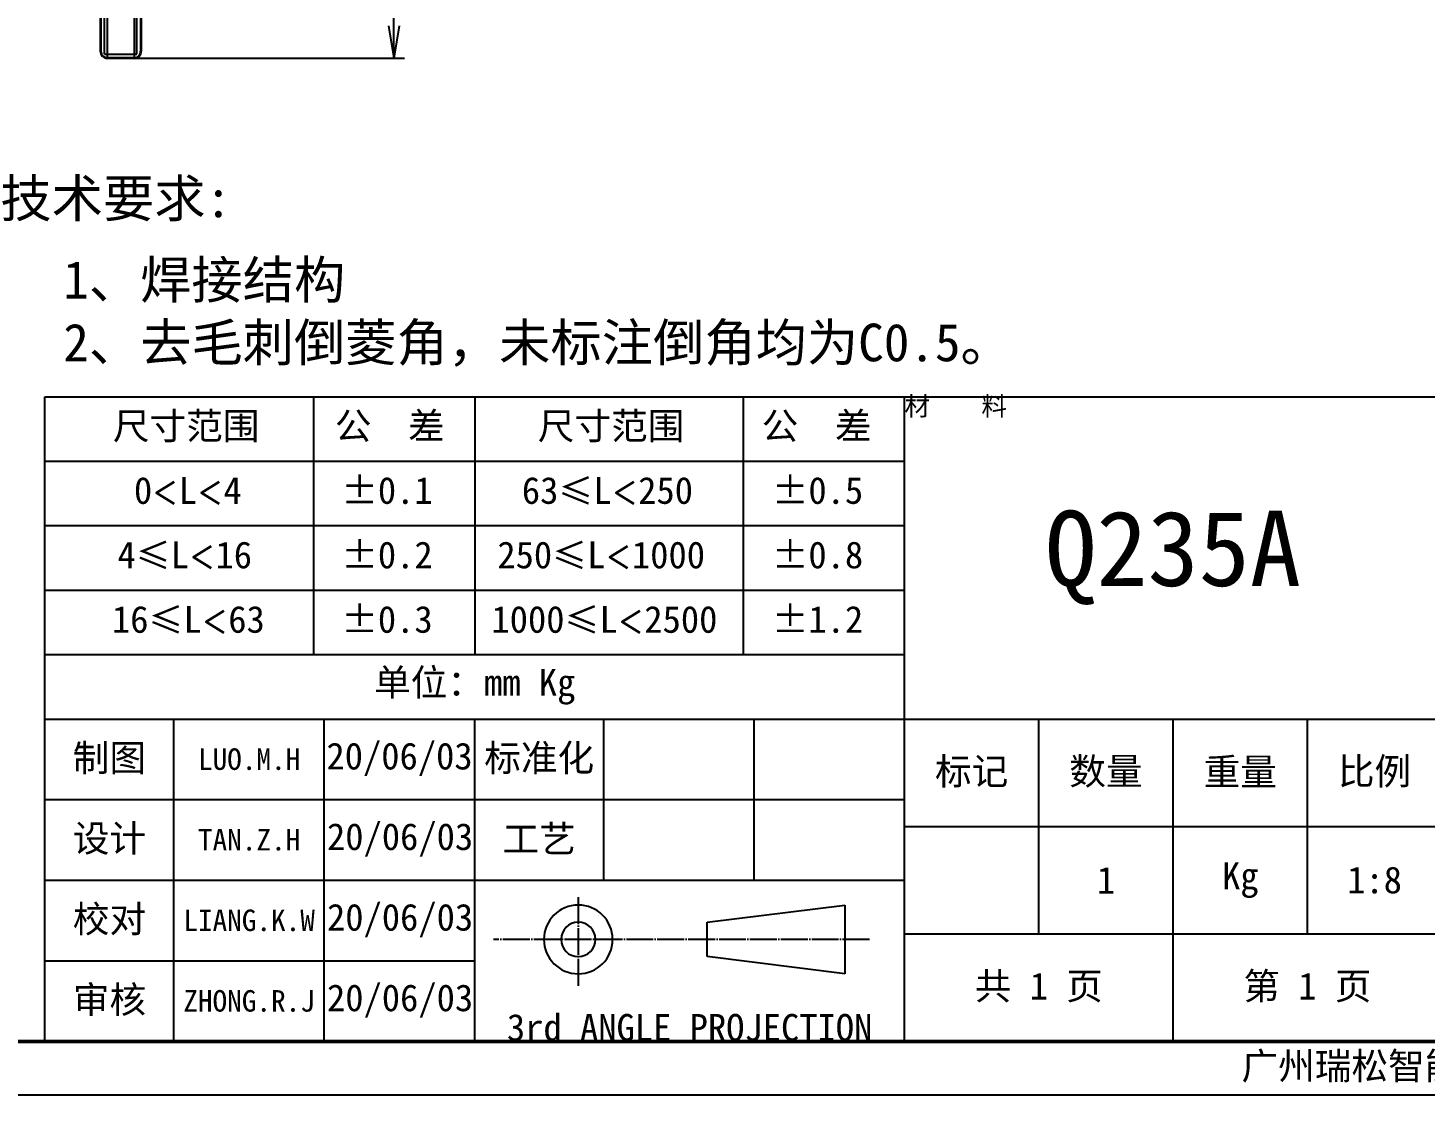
# Model space of a CAD drawing. Header units: millimetres. Extents: x -73083 to 81340, y -6859 to 6812.
# Drawn here: x 52635 to 53675, y -6850 to -6056 of the extents above; entities that cross this region are included whole.
import ezdxf

# ---------------------------------------------------------------- set-up
doc = ezdxf.new("R2010")
doc.units = ezdxf.units.MM
doc.linetypes.add('AM_ISO02W050', pattern=[7.5, 6, -1.5])
doc.linetypes.add('CENTER-HOKUTO', pattern=[23, 20, -1, 1, -1])
doc.layers.add('A3', color=7, linetype='Continuous', plot=False)
for name, color, linetype, lineweight in [('AM_HID', 1, 'AM_ISO02W050', 25), ('AM_VIS', 7, 'Continuous', 50), ('SOLID LINE', 7, 'Continuous', 30)]:
    doc.layers.add(name, color=color, linetype=linetype, lineweight=lineweight)
doc.layers.add('title_frame', color=7, linetype='Continuous')
doc.layers.add('word_dim', color=253, linetype='Continuous')
doc.styles.get("Standard").update_dxf_attribs({"font": 'romans.shx', "bigfont": 'bigfont.shx'})
doc.dimstyles.new('1-8', dxfattribs={"dimscale": 8, "dimtxt": 3.5, "dimasz": 3, "dimexe": 1, "dimexo": 0, "dimgap": 1, "dimtad": 3, "dimdsep": 46, "dimtxsty": 'Standard', "dimblk1": 'OPEN', "dimblk2": 'OPEN', "dimsah": 1, "dimcen": 0, "dimclrd": 256, "dimclre": 256, "dimclrt": 3, "dimadec": 0, "dimazin": 0, "dimtfac": 1, "dimtmove": 0, "dimatfit": 3, "dimfxl": 0, "dimtolj": 1, "dimtzin": 0, "dimarcsym": 0})

# ---------------------------------------------------------------- blocks, each defined once
blk = doc.blocks.new('_Open')
at = {"color": 0, "lineweight": -2}
for p, q in [((-1, 0.167), (0, 0)), ((-1, -0.167), (0, 0)), ((0, 0), (-1, 0))]:
    blk.add_line(p, q, dxfattribs=at)
blk = doc.blocks.new('*D568')
at = {"layer": 'DEFPOINTS', "color": 0, "linetype": 'Continuous'}
for p in [(52721.7, -5863.1), (52907, -5863.1), (52713.7, -6078.1)]:
    blk.add_point(p, dxfattribs=at)
at = {"layer": 'word_dim', "linetype": 'Continuous', "lineweight": -2}
for p, q in [((52721.7, -5863.1), (52915, -5863.1)), ((52907, -6054.1), (52907, -5887.1)), ((52713.7, -6078.1), (52915, -6078.1))]:
    blk.add_line(p, q, dxfattribs=at)
at = {"layer": 'word_dim', "linetype": 'Continuous', "lineweight": -2, "xscale": 24, "yscale": 24, "zscale": 24}
for p, rotation in [((52907, -5863.1), 90), ((52907, -6078.1), 270)]:
    blk.add_blockref('_Open', p, dxfattribs=dict(at, rotation=rotation))
at = {"layer": 'word_dim', "color": 3, "linetype": 'Continuous', "insert": (52885, -5970.6), "char_height": 28, "attachment_point": 5, "rotation": 90}
blk.add_mtext('\\A1;215', dxfattribs=at)

msp = doc.modelspace()

# ---------------------------------------------------------------- linework, layer by layer
at = {"layer": 'A3', "linetype": 'Continuous'}
msp.add_lwpolyline([(50767.28716, -4474.23225), (54127.28716, -4474.23225), (54127.28716, -6850.23225), (50767.28716, -6850.23225)], close=True, dxfattribs=at)
at = {"layer": 'AM_HID', "ltscale": 10}
for p, q in [((52691.68534, -6075.05252), (52691.68534, -5588.05252)), ((52693.68534, -5588.05252), (52693.68534, -6078.05252)), ((52713.68534, -5588.05252), (52713.68534, -6078.05252)), ((52715.68534, -6075.05252), (52715.68534, -5588.05252)), ((52691.68534, -6075.05252), (52715.68534, -6075.05252))]:
    msp.add_line(p, q, dxfattribs=at)
at = {"layer": 'AM_VIS', "lineweight": 35, "ltscale": 10}
for p, q in [((52688.68534, -5588.05252), (52688.68534, -6073.05252)), ((52718.68534, -5588.05252), (52718.68534, -6073.05252)), ((52713.68534, -6078.05252), (52693.68534, -6078.05252))]:
    msp.add_line(p, q, dxfattribs=at)
at = {"layer": 'AM_VIS', "lineweight": 13, "ltscale": 10}
for p, q in [((52693.68534, -5588.05252), (52693.68534, -6078.05252)), ((52713.68534, -5588.05252), (52713.68534, -6078.05252))]:
    msp.add_line(p, q, dxfattribs=at)
at = {"layer": 'AM_VIS', "linetype": 'Continuous'}
msp.add_line((54087.28716, -6810.23225), (50967.28716, -6810.23225), dxfattribs=at)
at = {"layer": 'AM_VIS', "lineweight": 35, "ltscale": 10}
for centre, start, end in [((52693.68534, -6073.05252), 180.00000501, 269.9999975), ((52713.68534, -6073.05252), 269.9999975, 0)]:
    msp.add_arc(centre, 5, start, end, dxfattribs=at)
at = {"layer": 'title_frame', "linetype": 'Continuous'}
for p, q in [((52647.28716, -6330.23225), (54087.28716, -6330.23225)), ((52647.28716, -6810.23225), (52647.28716, -6330.23225)), ((52847.28716, -6330.23225), (52847.28716, -6522.23225)), ((52967.28716, -6330.23225), (52967.28716, -6522.23225)), ((53167.28716, -6522.23225), (53167.28716, -6330.23225)), ((53287.28716, -6810.23225), (53287.28716, -6330.23225)), ((52647.28716, -6378.23225), (53287.28716, -6378.23225)), ((52647.28716, -6426.23225), (53287.28716, -6426.23225)), ((52647.28716, -6474.23225), (53287.28716, -6474.23225)), ((52647.28716, -6522.23225), (53287.28716, -6522.23225)), ((52647.28716, -6570.23225), (54087.28716, -6570.23225)), ((52743.28716, -6810.23225), (52743.28716, -6570.23225)), ((52743.28716, -6810.23225), (52743.28716, -6570.23225)), ((52855.28716, -6810.23225), (52855.28716, -6570.23225)), ((52855.28716, -6810.23225), (52855.28716, -6570.23225)), ((52967.28716, -6810.23225), (52967.28716, -6570.23225)), ((52967.28716, -6810.23225), (52967.28716, -6570.23225)), ((53063.28716, -6690.23225), (53063.28716, -6570.23225)), ((53175.28716, -6690.23225), (53175.28716, -6570.23225)), ((53387.28716, -6730.23225), (53387.28716, -6570.23225)), ((53487.28716, -6810.23225), (53487.28716, -6570.23225)), ((53587.28716, -6730.23225), (53587.28716, -6570.23225)), ((52647.28716, -6630.23225), (53287.28716, -6630.23225)), ((53287.28716, -6650.23225), (53687.28716, -6650.23225)), ((52647.28716, -6690.23225), (53287.28716, -6690.23225)), ((53287.28716, -6730.23225), (53687.28716, -6730.23225)), ((52647.28716, -6750.23225), (52967.28716, -6750.23225)), ((52647.28716, -6750.23225), (52967.28716, -6750.23225)), ((52647.28716, -6810.23225), (54087.28716, -6810.23225)), ((52647.28716, -6810.23225), (54087.28716, -6810.23225))]:
    msp.add_line(p, q, dxfattribs=at)
at = {"layer": 'title_frame', "color": 2, "linetype": 'CENTER-HOKUTO'}
for p, q in [((53044.36304, -6702.8849), (53044.36304, -6769.0353)), ((53261.20784, -6734.3729), (52981.14384, -6734.3729))]:
    msp.add_line(p, q, dxfattribs=at)
at = {"layer": 'title_frame', "color": 3, "linetype": 'Continuous'}
for p, q in [((53140.36304, -6721.5729), (53242.76304, -6708.7729)), ((53242.76304, -6708.7729), (53242.76304, -6759.9729)), ((53140.36304, -6747.1729), (53140.36304, -6721.5729)), ((53242.76304, -6759.9729), (53140.36304, -6747.1729))]:
    msp.add_line(p, q, dxfattribs=at)
for radius in [25.6, 12.8]:
    msp.add_arc((53044.36304, -6734.3729), radius, 0, 359.98938268, dxfattribs=at)

# ---------------------------------------------------------------- texts
at = {"layer": 'SOLID LINE', "ltscale": 0.5}
for s, insert, char_height, width, attachment_point in [('\\pt168;{\\fSimHei|b0|i0|c134|p2;\\C3;技术要求:}', (52614.09464, -6168.56078), 28, 240.4842079, 1), ('\\pt168;{\\fSimHei|b0|i0|c134|p2;\\C3;\\P1、焊接结构\\P2、去毛刺倒菱角，未标注倒角均为C0.5。}', (52660.88923, -6182.49044), 28, 892.7274818, 1), ('{\\fSimHei|b0|i0|c134|p2;\\C3;材    料}', (53287.28716, -6330.23225), 14, 400, 1), ('\\pt120;{\\fSimHei|b0|i0|c134|p2;\\C3;尺寸范围}', (52697.84686, -6342.00075), 20, 362.4121507, 1), ('\\pt120;{\\fSimHei|b0|i0|c134|p2;\\C3;公  差}', (52863.07679, -6342.00075), 20, 362.4121507, 1), ('\\pt120;{\\fSimHei|b0|i0|c134|p2;\\C3;尺寸范围}', (53014.22648, -6342.00075), 20, 362.4121507, 1), ('\\pt120;{\\fSimHei|b0|i0|c134|p2;\\C3;公  差}', (53180.93565, -6342.00075), 20, 362.4121507, 1), ('\\pt120;{\\fSimHei|b0|i0|c134|p2;\\C3;0\\Fromans,bigfont|c134;\\H0.9583x;<\\fSimHei|b0|i0|c134|p2;\\H1.044x;L\\Fromans,bigfont|c134;\\H0.9583x;<\\fSimHei|b0|i0|c134|p2;\\H1.044x;4}', (52713.53142, -6390.00075), 20, 362.4121507, 1), ('\\pt120;{\\fSimHei|b0|i0|c134|p2;\\C3;%%P0.1}', (52867.94589, -6390.00075), 20, 362.4121507, 1), ('\\pt120;{\\fSimHei|b0|i0|c134|p2;\\C3;63\\H0.9583x;≤\\H1.044x;L\\Fromans,bigfont|c134;\\H0.9579x;<\\fSimHei|b0|i0|c134|p2;\\H1.044x;250}', (53002.35661, -6390.00075), 20, 362.4121507, 1), ('\\pt120;{\\fSimHei|b0|i0|c134|p2;\\C3;%%P0.5}', (53188.5085, -6390.00075), 20, 362.4121507, 1), ('\\pt336;{\\fSimHei|b0|i0|c134|p2;\\C3;Q235A}', (53487.28716, -6450.23225), 56, 400, 5), ('\\pt120;{\\fSimHei|b0|i0|c134|p2;\\C3;4\\H0.9583x;≤\\H1.043x;L\\Fromans,bigfont|c134;\\H0.9588x;<\\fSimHei|b0|i0|c134|p2;\\H1.043x;16}', (52701.25928, -6438.00075), 20, 362.4121507, 1), ('\\pt120;{\\fSimHei|b0|i0|c134|p2;\\C3;%%P0.2}', (52867.94589, -6438.00075), 20, 362.4121507, 1), ('\\pt120;{\\fSimHei|b0|i0|c134|p2;\\C3;250\\H0.9583x;≤\\H1.044x;L\\Fromans,bigfont|c134;\\H0.9579x;<\\fSimHei|b0|i0|c134|p2;\\H1.044x;1000}', (52984.09549, -6438.00075), 20, 362.4121507, 1), ('\\pt120;{\\fSimHei|b0|i0|c134|p2;\\C3;%%P0.8}', (53188.5085, -6438.00075), 20, 362.4121507, 1), ('\\pt120;{\\fSimHei|b0|i0|c134|p2;\\C3;16\\H0.9583x;≤\\H1.044x;L\\Fromans,bigfont|c134;\\H0.9579x;<\\fSimHei|b0|i0|c134|p2;\\H1.044x;63}', (52697.1389, -6486.00075), 20, 362.4121507, 1), ('\\pt120;{\\fSimHei|b0|i0|c134|p2;\\C3;%%P0.3}', (52867.94589, -6486.00075), 20, 362.4121507, 1), ('\\pt120;{\\fSimHei|b0|i0|c134|p2;\\C3;%%P1.2}', (53188.5085, -6486.00075), 20, 362.4121507, 1), ('\\pt120;{\\fSimHei|b0|i0|c134|p2;\\C3;单位：mm Kg}', (52967.28716, -6546.23225), 20, 640, 5), ('\\pt120;{\\fSimHei|b0|i0|c134|p2;\\C3;制图}', (52695.28716, -6600.23225), 20, 96, 5), ('\\pt60;{\\fSimHei|b0|i0|c134|p2;\\C3;制图}', (52695.28716, -6600.23225), 20, 96, 5), ('\\pt288;{\\fSimHei|b0|i0|c134|p2;\\H0.8x;\\C3;LUO.M.H}', (52799.28716, -6600.23225), 20, 112, 5), ('\\pt60;{\\fSimHei|b0|i0|c134|p2;\\C3;20/06/03}', (52911.28716, -6600.23225), 20, 112, 5), ('\\pt120;{\\fSimHei|b0|i0|c134|p2;\\C3;标准化}', (53015.28716, -6600.23225), 20, 96, 5), ('\\pt120;{\\fSimHei|b0|i0|c134|p2;\\C3;标记}', (53337.28716, -6610.23225), 20, 100, 5), ('\\pt120;{\\fSimHei|b0|i0|c134|p2;\\C3;数量}', (53437.28716, -6610.23225), 20, 100, 5), ('\\pt120;{\\fSimHei|b0|i0|c134|p2;\\C3;重量}', (53537.28716, -6610.23225), 20, 100, 5), ('\\pt120;{\\fSimHei|b0|i0|c134|p2;\\C3;比例}', (53637.28716, -6610.23225), 20, 100, 5), ('\\pt120;{\\fSimHei|b0|i0|c134|p2;\\C3;设计}', (52695.28716, -6660.23225), 20, 96, 5), ('\\pt60;{\\fSimHei|b0|i0|c134|p2;\\C3;设计}', (52695.28716, -6660.23225), 20, 96, 5), ('\\pt60;{\\fSimHei|b0|i0|c134|p2;\\C3;20/06/03}', (52911.69225, -6660.23225), 20, 111.1898286, 5), ('\\pt120;{\\fSimHei|b0|i0|c134|p2;\\C3;工艺}', (53015.28716, -6660.23225), 20, 96, 5), ('\\pt288;{\\fSimHei|b0|i0|c134|p2;\\H0.8x;\\C3;TAN.Z.H}', (52799.28716, -6660.23225), 20, 112, 5), ('\\pt120;{\\fSimHei|b0|i0|c134|p2;\\C3;Kg}', (53537.28716, -6690.23225), 20, 100, 5), ('\\pt120;{\\fSimHei|b0|i0|c134|p2;\\C3;1}', (53437.28716, -6690.23225), 20, 100, 5), ('\\pt120;{\\fSimHei|b0|i0|c134|p2;\\C3;1:8}', (53637.28716, -6690.23225), 20, 100, 5), ('\\pt120;{\\fSimHei|b0|i0|c134|p2;\\C3;校对}', (52695.28716, -6720.23225), 20, 96, 5), ('\\pt60;{\\fSimHei|b0|i0|c134|p2;\\C3;校对}', (52695.28716, -6720.23225), 20, 96, 5), ('\\pt60;{\\fSimHei|b0|i0|c134|p2;\\C3;20/06/03}', (52911.69225, -6720.23225), 20, 111.1898286, 5), ('\\pt288;{\\fSimHei|b0|i0|c134|p2;\\H0.8x;\\C3;LIANG.K.W}', (52799.28716, -6720.23225), 20, 112, 5), ('\\pt120;{\\fSimHei|b0|i0|c134|p2;\\C3;共 1 页}', (53387.28716, -6770.23225), 20, 200, 5), ('\\pt120;{\\fSimHei|b0|i0|c134|p2;\\C3;第 1 页}', (53587.28716, -6770.23225), 20, 200, 5), ('\\pt120;{\\fSimHei|b0|i0|c134|p2;\\C3;审核}', (52695.28716, -6780.23225), 20, 96, 5), ('\\pt60;{\\fSimHei|b0|i0|c134|p2;\\C3;审核}', (52695.28716, -6780.23225), 20, 96, 5), ('\\pt288;{\\fSimHei|b0|i0|c134|p2;\\H0.8x;\\C3;ZHONG.R.J}', (52799.28716, -6780.23225), 20, 112, 5), ('\\pt60;{\\fSimHei|b0|i0|c134|p2;\\C3;20/06/03}', (52911.69225, -6780.23225), 20, 111.1898286, 5), ('{\\fSimHei|b0|i0|c134|p2;\\C3;3rd ANGLE PROJECTION}', (53127.28716, -6810.23225), 20, 320, 8), ('\\pt120;{\\fSimHei|b0|i0|c134|p2;\\C3;广州瑞松智能科技股份有限公司}', (53538.23607, -6818.51607), 20, 628.4944651, 1)]:
    msp.add_mtext(s, dxfattribs=dict(at, insert=insert, char_height=char_height, width=width, attachment_point=attachment_point))
at = {"layer": 'SOLID LINE', "ltscale": 0.5, "insert": (52979.70591, -6486.00075), "char_height": 20, "width": 362.4121507, "attachment_point": 1, "line_spacing_factor": 0.72}
msp.add_mtext('\\pt120;{\\fSimHei|b0|i0|c134|p2;\\C3;1000\\H0.9583x;≤\\H1.044x;L\\Fromans,bigfont|c134;\\H0.9579x;<\\fSimHei|b0|i0|c134|p2;\\H1.044x;2500}', dxfattribs=at)

# ---------------------------------------------------------------- dimensions: what is measured, and where the dimension line sits
at = {"layer": 'word_dim', "linetype": 'Continuous'}
dim = msp.add_linear_dim(base=(52907.01071, -5863.05252), p1=(52713.68534, -6078.05252), p2=(52721.68534, -5863.05252), angle=90, dimstyle='1-8', dxfattribs=at)
dim.commit()
dim.dimension.update_dxf_attribs({"geometry": '*D568', "text_midpoint": (52885.01071, -5970.55252)})

doc.saveas('drawing.dxf')
